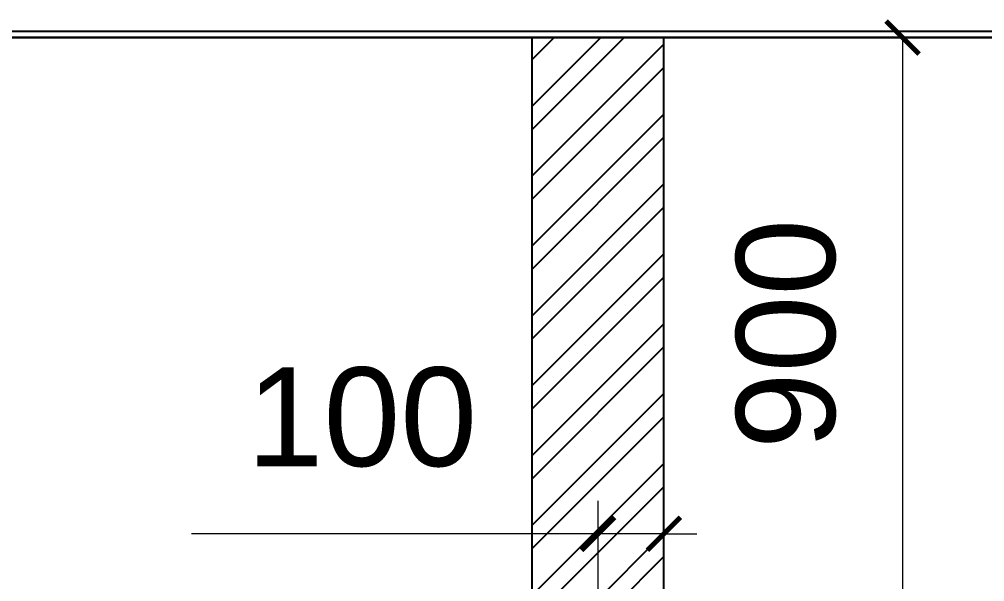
# Model space of a CAD drawing. Header units: millimetres. Extents: x 1252 to 32871, y -943 to 12244.
# Drawn here: x 20548 to 22013, y 7833 to 8687 of the extents above; entities that cross this region are included whole.
import ezdxf

# ---------------------------------------------------------------- set-up
doc = ezdxf.new("R2010")
doc.units = ezdxf.units.MM
doc.header["$MEASUREMENT"] = 0
doc.layers.add('tampak', color=7, linetype='Continuous')
doc.styles.get("Standard").update_dxf_attribs({"font": 'arial.ttf'})
doc.dimstyles.new('DIM100', dxfattribs={"dimscale": 0, "dimtxt": 150, "dimasz": 50, "dimexe": 50, "dimexo": 0, "dimgap": 100, "dimtad": 1, "dimtoh": 1, "dimdec": 0, "dimdsep": 46, "dimtxsty": 'Standard', "dimblk": 'ARCHTICK', "dimcen": 1, "dimclrd": 1, "dimclre": 1, "dimadec": 0, "dimazin": 0, "dimtfac": 250, "dimtdec": 0, "dimtix": 1, "dimtmove": 0, "dimatfit": 3, "dimldrblk": 'DOT', "dimfxl": 150, "dimtolj": 1, "dimtzin": 0, "dimlwd": 5, "dimlwe": 5, "dimarcsym": 0})

# ---------------------------------------------------------------- blocks, each defined once
blk = doc.blocks.new('_ArchTick')
at = {"color": 0, "linetype": 'ByBlock', "const_width": 0.15}
blk.add_lwpolyline([(-0.5, -0.5), (0.5, 0.5)], dxfattribs=at)
blk = doc.blocks.new('*D204')
at = {"color": 1, "lineweight": 5, "transparency": 16777216}
for p, q in [((21526.5, 8659.2), (21938.6, 8659.2)), ((21888.6, 8659.2), (21888.6, 7759.2)), ((21526.5, 7759.2), (21938.6, 7759.2))]:
    blk.add_line(p, q, dxfattribs=at)
at = {"layer": 'Defpoints', "color": 0, "transparency": 16777216}
for p in [(21526.5, 8659.2), (21526.5, 7759.2), (21888.6, 7759.2)]:
    blk.add_point(p, dxfattribs=at)
at = {"color": 1, "lineweight": 5, "transparency": 16777216, "xscale": 50, "yscale": 50, "zscale": 50}
for p, rotation in [((21888.6, 8659.2), 90), ((21888.6, 7759.2), 270)]:
    blk.add_blockref('_ArchTick', p, dxfattribs=dict(at, rotation=rotation))
at = {"color": 0, "transparency": 16777216, "insert": (21712, 8209.2), "char_height": 150, "attachment_point": 5, "rotation": 90}
blk.add_mtext('\\A1;900', dxfattribs=at)
blk = doc.blocks.new('_DOT')
at = {"color": 0, "linetype": 'ByBlock'}
blk.add_line((-0.5, 0), (-1, 0), dxfattribs=at)
at = {"color": 0, "linetype": 'ByBlock', "const_width": 0.5}
blk.add_lwpolyline([(-0.25, 0, 1), (0.25, 0, 1)], format="xyb", close=True, dxfattribs=at)
blk = doc.blocks.new('*D205')
at = {"color": 1, "lineweight": 5, "transparency": 16777216}
for p, q in [((21426.5, 7459.2), (21426.5, 7955.9)), ((21526.5, 7459.2), (21526.5, 7955.9)), ((21426.5, 7905.9), (20809.8, 7905.9)), ((21526.5, 7905.9), (21426.5, 7905.9)), ((21526.5, 7905.9), (21576.5, 7905.9))]:
    blk.add_line(p, q, dxfattribs=at)
at = {"layer": 'Defpoints', "color": 0, "transparency": 16777216}
for p in [(21526.5, 7905.9), (21426.5, 7459.2), (21526.5, 7459.2)]:
    blk.add_point(p, dxfattribs=at)
at = {"color": 1, "lineweight": 5, "transparency": 16777216, "xscale": 50, "yscale": 50, "zscale": 50}
blk.add_blockref('_ArchTick', (21426.5, 7905.9), dxfattribs=at)
at = {"color": 1, "lineweight": 5, "transparency": 16777216, "xscale": 50, "yscale": 50, "zscale": 50, "rotation": 180}
blk.add_blockref('_ArchTick', (21526.5, 7905.9), dxfattribs=at)
at = {"color": 0, "transparency": 16777216, "insert": (21068.2, 8082.5), "char_height": 150, "attachment_point": 5}
blk.add_mtext('\\A1;100', dxfattribs=at)

msp = doc.modelspace()

# ---------------------------------------------------------------- hatches: boundary and pattern name
at = {"layer": 'tampak', "transparency": 33554687}
h = msp.add_hatch(dxfattribs=at)
h.set_pattern_fill('ANSI32', color=256, scale=200)
h.set_pattern_definition([(45, (-2111268.43, 60495.94), (-53.0330086, 53.0330086), []), (45, (-2111233.07, 60495.94), (-53.0330086, 53.0330086), [])])
h.paths.add_polyline_path([(21326.5, 5859.2), (21526.5, 5859.2), (21526.5, 6659.2), (21426.5, 6659.2), (21426.5, 6959.2), (21526.5, 6959.2), (21526.5, 7059.2), (21426.5, 7059.2), (21426.5, 7359.2), (21526.5, 7359.2), (21526.5, 7459.2), (21426.5, 7459.2), (21426.5, 7759.2), (21526.5, 7759.2), (21526.5, 8659.2), (21326.5, 8659.2)])

# ---------------------------------------------------------------- linework, layer by layer
for p, q in [((23551.8, 8668.2), (18169.5, 8668.2)), ((18169.5, 8659.2), (23526.5, 8659.2)), ((23526.5, 8659.2), (18169.5, 8659.2)), ((21326.5, 5859.2), (21326.5, 8659.2)), ((21526.5, 7759.2), (21526.5, 8659.2))]:
    msp.add_line(p, q)

# ---------------------------------------------------------------- dimensions: what is measured, and where the dimension line sits
dim = msp.add_linear_dim(base=(21888.6, 7759.2), p1=(21526.5, 8659.2), p2=(21526.5, 7759.2), angle=90, dimstyle='DIM100', override={"dimscale": 1})
dim.commit()
dim.dimension.update_dxf_attribs({"geometry": '*D204', "text_midpoint": (21712, 8209.2)})
dim = msp.add_linear_dim(base=(21526.5, 7905.9), p1=(21426.5, 7459.2), p2=(21526.5, 7459.2), dimstyle='DIM100', override={"dimscale": 1})
dim.commit()
dim.dimension.update_dxf_attribs({"geometry": '*D205', "text_midpoint": (21068.2, 7905.9), "dimtype": 160})

doc.saveas('drawing.dxf')
